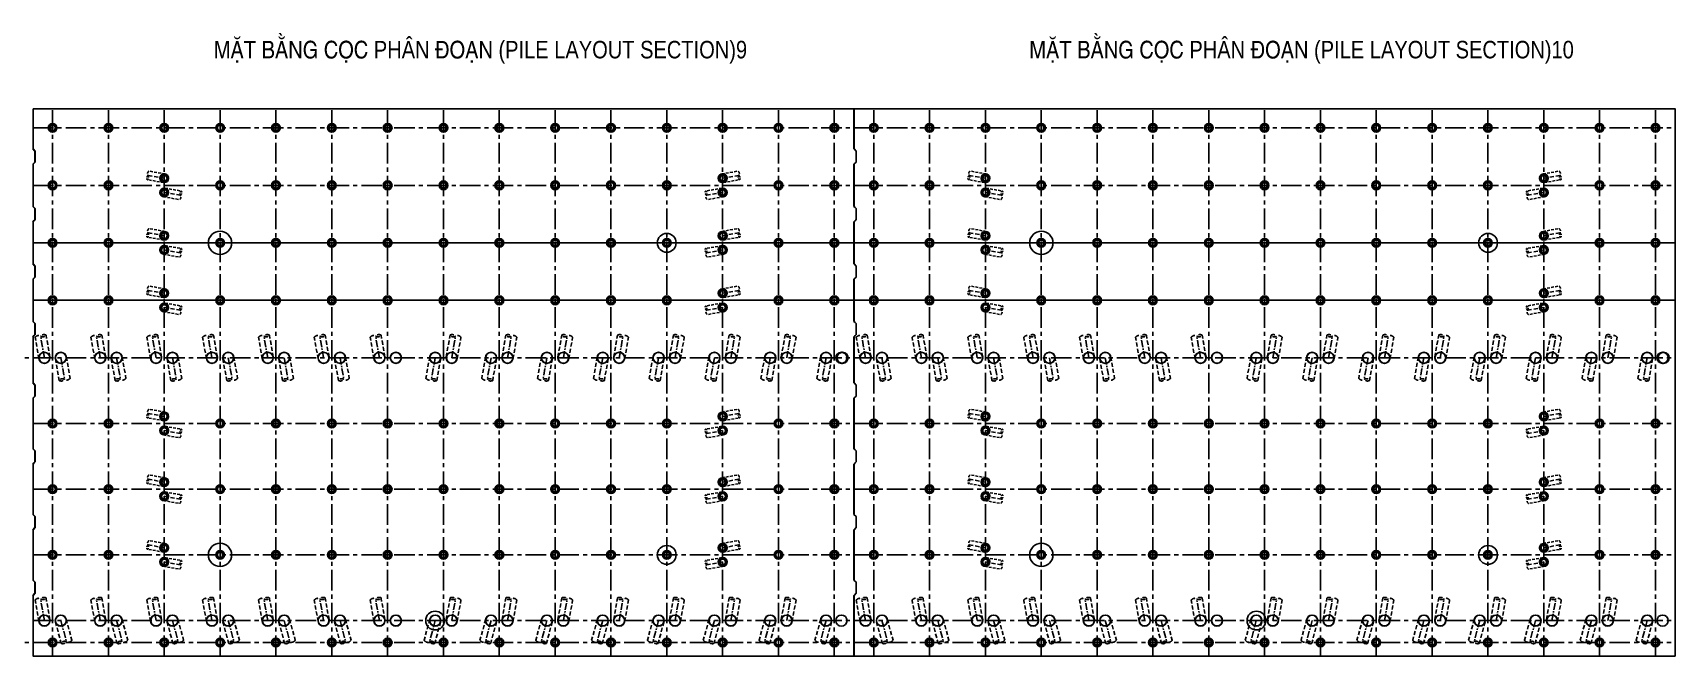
# Model space of a CAD drawing. Extents: x -687 to 941179, y -259 to 135874.
# Drawn here: x 838916 to 853917, y 130181 to 135874 of the extents above; entities that cross this region are included whole.
import ezdxf
from ezdxf.enums import TextEntityAlignment as Align

# ---------------------------------------------------------------- set-up
doc = ezdxf.new("R2010")
doc.units = 0
doc.header["$MEASUREMENT"] = 0
doc.linetypes.add('CENTER', pattern=[2, 1.25, -0.25, 0.25, -0.25])
doc.linetypes.add('HIDDEN', pattern=[0.375, 0.25, -0.125])
for name, color, linetype in [('Coc', 6, 'CONTINUOUS'), ('Hatch', 8, 'CONTINUOUS'), ('Khung', 1, 'CONTINUOUS'), ('Net vang', 2, 'CONTINUOUS'), ('Text', 4, 'CONTINUOUS'), ('Tim', 8, 'CENTER'), ('vien', 3, 'CONTINUOUS')]:
    doc.layers.add(name, color=color, linetype=linetype)
doc.styles.add('Hung', font='Vharialn.ttf')

# ---------------------------------------------------------------- blocks, each defined once
blk = doc.blocks.new('Coc ong D800')
at = {"layer": 'Hatch'}
h = blk.add_hatch(dxfattribs=at)
h.set_pattern_fill('ANSI31', color=256, scale=50, style=0)
h.set_pattern_definition([(45, (-821332.725, -122845.077), (-4.419417382, 4.419417382), [])])
h.paths.add_polyline_path([(-40, 0, 1), (40, 0, 1)])
h.paths.add_polyline_path([(25, 0, -1), (-25, 0, -1)], flags=16)
at = {"layer": 'Coc'}
blk.add_circle((0, 0), 40, dxfattribs=at)
at = {"layer": 'Net vang'}
blk.add_circle((0, 0), 25, dxfattribs=at)
blk = doc.blocks.new('Coc ong D800 xien')
at = {"layer": 'Coc', "color": 181, "linetype": 'HIDDEN', "ltscale": 100}
for p, q in [((-40, 0), (-40, -150)), ((40, 0), (40, -150))]:
    blk.add_line(p, q, dxfattribs=at)
blk.add_open_spline([(-40, -150), (-33, -154), (-20, -162), (1, -150), (17, -138), (51, -150), (18, -162), (6, -154), (0, -150)], degree=3, knots=[0, 0, 0, 0, 21.755068, 43.510137, 65.265205, 86.282944, 107.300682, 129.055751, 129.055751, 129.055751, 129.055751], dxfattribs=at)
at = {"layer": 'Tim', "linetype": 'HIDDEN', "ltscale": 150}
blk.add_line((0, 0), (0, -150), dxfattribs=at)
at = {"layer": 'Coc'}
blk.add_blockref('Coc ong D800', (0, 0), dxfattribs=at)
blk = doc.blocks.new('Coc thep D1000 xien')
at = {"layer": 'Coc', "color": 181, "linetype": 'HIDDEN', "ltscale": 150}
for p, q in [((-50, 9), (-85, -188)), ((50, -9), (15, -206))]:
    blk.add_line(p, q, dxfattribs=at)
at = {"layer": 'Coc'}
blk.add_circle((0, 0), 50.8, dxfattribs=at)
at = {"layer": 'Coc', "color": 7}
blk.add_circle((0, 0), 49.2, dxfattribs=at)
at = {"layer": 'Coc', "color": 181, "linetype": 'HIDDEN', "ltscale": 150}
blk.add_open_spline([(-85, -188), (-77, -195), (-62, -208), (-33, -197), (-10, -186), (29, -208), (-16, -216), (-28, -203), (-34, -197)], degree=3, knots=[0, 0, 0, 0, 27.628937, 55.257873, 82.88681, 109.579338, 136.271866, 163.900803, 163.900803, 163.900803, 163.900803], dxfattribs=at)
at = {"layer": 'Tim', "ltscale": 50}
blk.add_line((0, 0), (-35, -197), dxfattribs=at)

msp = doc.modelspace()

# ---------------------------------------------------------------- linework, layer by layer
at = {"layer": 'Coc'}
for centre in [(842232, 132905.7), (846302, 132905.7), (846312, 132905.7), (846312, 132905.7), (849732, 132905.7), (853802, 132905.7), (853812, 132905.7), (853812, 132905.7), (842232, 130505.7), (846302, 130505.7), (849732, 130505.7), (853802, 130505.7)]:
    msp.add_circle(centre, 50.8, dxfattribs=at)
at = {"layer": 'Coc', "color": 7}
for centre in [(842232, 132905.7), (849732, 132905.7), (842232, 130505.7), (849732, 130505.7)]:
    msp.add_circle(centre, 49.2, dxfattribs=at)
at = {"layer": 'Khung'}
for points in [[(838918, 135180.7), (846416, 135180.7), (846416, 134813.2), (846436, 134793.2), (846436, 134693.2), (846416, 134673.2), (846416, 134288.7), (846426, 134278.7), (846436, 134268.7), (846436, 134168.7), (846426, 134158.7), (846416, 134148.7), (846416, 133763.2), (846436, 133743.2), (846436, 133643.2), (846416, 133623.2), (846416, 133238.2), (846426, 133228.2), (846436, 133218.2), (846436, 133118.2), (846426, 133108.2), (846416, 133098.2), (846416, 132675.7), (846436, 132655.7), (846436, 132555.7), (846416, 132535.7), (846416, 132075.7), (846426, 132065.7), (846436, 132055.7), (846436, 131955.7), (846426, 131945.7), (846416, 131935.7), (846416, 131475.7), (846436, 131455.7), (846436, 131355.7), (846416, 131335.7), (846416, 131275.7), (846416, 131275.7), (846416, 131275.7), (846416, 131175.7), (846416, 131135.7), (846416, 131135.7), (846416, 130875.7), (846436, 130855.7), (846436, 130755.7), (846416, 130735.7), (846416, 130180.7), (838918, 130180.7), (838918, 130735.7), (838938, 130755.7), (838938, 130855.7), (838918, 130875.7), (838918, 131135.7), (838918, 131135.7), (838918, 131135.7), (838918, 131275.7), (838918, 131275.7), (838918, 131275.7), (838918, 131335.7), (838938, 131355.7), (838938, 131455.7), (838918, 131475.7), (838918, 131935.7), (838928, 131945.7), (838938, 131955.7), (838938, 132055.7), (838928, 132065.7), (838918, 132075.7), (838918, 132535.7), (838938, 132555.7), (838938, 132655.7), (838918, 132675.7), (838918, 133098.2), (838928, 133108.2), (838938, 133118.2), (838938, 133218.2), (838928, 133228.2), (838918, 133238.2), (838918, 133623.2), (838938, 133643.2), (838938, 133743.2), (838918, 133763.2), (838918, 134148.2), (838928, 134158.2), (838938, 134168.2), (838938, 134268.2), (838928, 134278.2), (838918, 134288.2), (838918, 134673.2), (838938, 134693.2), (838938, 134793.2), (838918, 134813.2), (838918, 135180.7)], [(846418, 135180.7), (853917, 135180.7), (853917, 134813.2), (853917, 134793.2), (853917, 134693.2), (853917, 134673.2), (853917, 134275.7), (853917, 134265.7), (853917, 134255.7), (853917, 134155.7), (853917, 134145.7), (853917, 134135.7), (853917, 133763.2), (853917, 133743.2), (853917, 133643.2), (853917, 133623.2), (853917, 133238.2), (853917, 133228.2), (853917, 133218.2), (853917, 133118.2), (853917, 133108.2), (853917, 133098.2), (853917, 132675.7), (853917, 132655.7), (853917, 132555.7), (853917, 132535.7), (853917, 132075.7), (853917, 132065.7), (853917, 132055.7), (853917, 131955.7), (853917, 131945.7), (853917, 131935.7), (853917, 131475.7), (853917, 131455.7), (853917, 131355.7), (853917, 131335.7), (853917, 131275.7), (853917, 131275.7), (853917, 131275.7), (853917, 131175.7), (853917, 131135.7), (853917, 131135.7), (853917, 130875.7), (853917, 130855.7), (853917, 130755.7), (853917, 130735.7), (853917, 130180.7), (846418, 130180.7), (846418, 130735.7), (846438, 130755.7), (846438, 130855.7), (846418, 130875.7), (846418, 131135.7), (846418, 131135.7), (846418, 131135.7), (846418, 131275.7), (846418, 131275.7), (846418, 131275.7), (846418, 131335.7), (846438, 131355.7), (846438, 131455.7), (846418, 131475.7), (846418, 131935.7), (846428, 131945.7), (846438, 131955.7), (846438, 132055.7), (846428, 132065.7), (846418, 132075.7), (846418, 132535.7), (846438, 132555.7), (846438, 132655.7), (846418, 132675.7), (846418, 133098.2), (846428, 133108.2), (846438, 133118.2), (846438, 133218.2), (846428, 133228.2), (846418, 133238.2), (846418, 133623.2), (846438, 133643.2), (846438, 133743.2), (846418, 133763.2), (846418, 134148.2), (846428, 134158.2), (846438, 134168.2), (846438, 134268.2), (846428, 134278.2), (846418, 134288.2), (846418, 134673.2), (846438, 134693.2), (846438, 134793.2), (846418, 134813.2), (846418, 135180.7)]]:
    msp.add_lwpolyline(points, close=True, dxfattribs=at)
for points in [[(838916, 134813.2), (838936, 134793.2), (838936, 134693.2), (838916, 134673.2)], [(838916, 134288.7), (838926, 134278.7), (838936, 134268.7), (838936, 134168.7), (838926, 134158.7), (838916, 134148.7)], [(838916, 133763.2), (838936, 133743.2), (838936, 133643.2), (838916, 133623.2)], [(838916, 133238.2), (838926, 133228.2), (838936, 133218.2), (838936, 133118.2), (838926, 133108.2), (838916, 133098.2)], [(838916, 132675.7), (838936, 132655.7), (838936, 132555.7), (838916, 132535.7)], [(838916, 132075.7), (838926, 132065.7), (838936, 132055.7), (838936, 131955.7), (838926, 131945.7), (838916, 131935.7)], [(838916, 131475.7), (838936, 131455.7), (838936, 131355.7), (838916, 131335.7)], [(838916, 130875.7), (838936, 130855.7), (838936, 130755.7), (838916, 130735.7)]]:
    msp.add_lwpolyline(points, dxfattribs=at)
at = {"layer": 'Tim', "ltscale": 150}
for p, q in [((839097, 130180.7), (839097, 135180.7)), ((839607, 130180.7), (839607, 135180.7)), ((840117, 130180.7), (840117, 135180.7)), ((840627, 130180.7), (840627, 135180.7)), ((841137, 130180.7), (841137, 135180.7)), ((841647, 130180.7), (841647, 135180.7)), ((842157, 130180.7), (842157, 135180.7)), ((842667, 130180.7), (842667, 135180.7)), ((843177, 130180.7), (843177, 135180.7)), ((843687, 130180.7), (843687, 135180.7)), ((844197, 130180.7), (844197, 135180.7)), ((844707, 130180.7), (844707, 135180.7)), ((845217, 130180.7), (845217, 135180.7)), ((845727, 130180.7), (845727, 135180.7)), ((846237, 130180.7), (846237, 135180.7)), ((846597, 130180.7), (846597, 135180.7)), ((847107, 130180.7), (847107, 135180.7)), ((847617, 130180.7), (847617, 135180.7)), ((848127, 130180.7), (848127, 135180.7)), ((848637, 130180.7), (848637, 135180.7)), ((849147, 130180.7), (849147, 135180.7)), ((849657, 130180.7), (849657, 135180.7)), ((850167, 130180.7), (850167, 135180.7)), ((850677, 130180.7), (850677, 135180.7)), ((851187, 130180.7), (851187, 135180.7)), ((851697, 130180.7), (851697, 135180.7)), ((852207, 130180.7), (852207, 135180.7)), ((852717, 130180.7), (852717, 135180.7)), ((853227, 130180.7), (853227, 135180.7)), ((853737, 130180.7), (853737, 135180.7)), ((838917, 135005.7), (846416, 135005.7)), ((846417, 135005.7), (853916, 135005.7)), ((838917, 134480.7), (846416, 134480.7)), ((846417, 134480.7), (853916, 134480.7)), ((846416, 133955.7), (838917, 133955.7)), ((838917, 133955.7), (846416, 133955.7)), ((853916, 133955.7), (846417, 133955.7)), ((846417, 133955.7), (853916, 133955.7)), ((846416, 133430.7), (838917, 133430.7)), ((838917, 133430.7), (846416, 133430.7)), ((853916, 133430.7), (846417, 133430.7)), ((846417, 133430.7), (853916, 133430.7)), ((831417, 132905.7), (838917, 132905.7)), ((831417, 132905.7), (838917, 132905.7)), ((838917, 132905.7), (846416, 132905.7)), ((838917, 132905.7), (846417, 132905.7)), ((838917, 132905.7), (846416, 132905.7)), ((838917, 132905.7), (846417, 132905.7)), ((846417, 132905.7), (853916, 132905.7)), ((846417, 132905.7), (853917, 132905.7)), ((846417, 132905.7), (853916, 132905.7)), ((846417, 132905.7), (853917, 132905.7)), ((838917, 132305.7), (846416, 132305.7)), ((846417, 132305.7), (853916, 132305.7)), ((838917, 131705.7), (846416, 131705.7)), ((846417, 131705.7), (853916, 131705.7)), ((838917, 131105.7), (846416, 131105.7)), ((846417, 131105.7), (853916, 131105.7)), ((838917, 130505.7), (846416, 130505.7)), ((846417, 130505.7), (853916, 130505.7)), ((831417, 130305.7), (838917, 130305.7)), ((838917, 130305.7), (846417, 130305.7)), ((846417, 130305.7), (853917, 130305.7))]:
    msp.add_line(p, q, dxfattribs=at)
at = {"layer": 'vien'}
for centre, radius in [((840626, 133955.7), 106.2), ((844706, 133955.7), 85.9), ((848128, 133955.7), 106.2), ((852208, 133955.7), 85.9), ((840626, 131105.7), 106.2), ((844706, 131105.7), 85.9), ((848128, 131105.7), 106.2), ((852208, 131105.7), 85.9), ((842590.5, 130505.7), 85.9), ((850092.5, 130505.7), 85.9)]:
    msp.add_circle(centre, radius, dxfattribs=at)

# ---------------------------------------------------------------- block references
at = {"layer": 'Coc'}
for name, p in [('Coc ong D800', (839097, 135005.7)), ('Coc ong D800', (839607, 135005.7)), ('Coc ong D800', (840117, 135005.7)), ('Coc ong D800', (840627, 135005.7)), ('Coc ong D800', (841137, 135005.7)), ('Coc ong D800', (841647, 135005.7)), ('Coc ong D800', (842157, 135005.7)), ('Coc ong D800', (842667, 135005.7)), ('Coc ong D800', (843177, 135005.7)), ('Coc ong D800', (843687, 135005.7)), ('Coc ong D800', (844197, 135005.7)), ('Coc ong D800', (844707, 135005.7)), ('Coc ong D800', (845217, 135005.7)), ('Coc ong D800', (845727, 135005.7)), ('Coc ong D800', (846237, 135005.7)), ('Coc ong D800', (846597, 135005.7)), ('Coc ong D800', (847107, 135005.7)), ('Coc ong D800', (847617, 135005.7)), ('Coc ong D800', (848127, 135005.7)), ('Coc ong D800', (848637, 135005.7)), ('Coc ong D800', (849147, 135005.7)), ('Coc ong D800', (849657, 135005.7)), ('Coc ong D800', (850167, 135005.7)), ('Coc ong D800', (850677, 135005.7)), ('Coc ong D800', (851187, 135005.7)), ('Coc ong D800', (851697, 135005.7)), ('Coc ong D800', (852207, 135005.7)), ('Coc ong D800', (852717, 135005.7)), ('Coc ong D800', (853227, 135005.7)), ('Coc ong D800', (853737, 135005.7)), ('Coc ong D800', (839097, 134480.7)), ('Coc ong D800', (839607, 134480.7)), ('Coc ong D800', (840627, 134480.7)), ('Coc ong D800', (841137, 134480.7)), ('Coc ong D800', (841647, 134480.7)), ('Coc ong D800', (842157, 134480.7)), ('Coc ong D800', (842667, 134480.7)), ('Coc ong D800', (843177, 134480.7)), ('Coc ong D800', (843687, 134480.7)), ('Coc ong D800', (844197, 134480.7)), ('Coc ong D800', (844707, 134480.7)), ('Coc ong D800', (845727, 134480.7)), ('Coc ong D800', (846237, 134480.7)), ('Coc ong D800', (846597, 134480.7)), ('Coc ong D800', (847107, 134480.7)), ('Coc ong D800', (848127, 134480.7)), ('Coc ong D800', (848637, 134480.7)), ('Coc ong D800', (849147, 134480.7)), ('Coc ong D800', (849657, 134480.7)), ('Coc ong D800', (850167, 134480.7)), ('Coc ong D800', (850677, 134480.7)), ('Coc ong D800', (851187, 134480.7)), ('Coc ong D800', (851697, 134480.7)), ('Coc ong D800', (852207, 134480.7)), ('Coc ong D800', (853227, 134480.7)), ('Coc ong D800', (853737, 134480.7)), ('Coc ong D800', (839097, 133955.7)), ('Coc ong D800', (839607, 133955.7)), ('Coc ong D800', (840627, 133955.7)), ('Coc ong D800', (841137, 133955.7)), ('Coc ong D800', (841647, 133955.7)), ('Coc ong D800', (842157, 133955.7)), ('Coc ong D800', (842667, 133955.7)), ('Coc ong D800', (843177, 133955.7)), ('Coc ong D800', (843687, 133955.7)), ('Coc ong D800', (844197, 133955.7)), ('Coc ong D800', (844707, 133955.7)), ('Coc ong D800', (845727, 133955.7)), ('Coc ong D800', (846237, 133955.7)), ('Coc ong D800', (846597, 133955.7)), ('Coc ong D800', (847107, 133955.7)), ('Coc ong D800', (848127, 133955.7)), ('Coc ong D800', (848637, 133955.7)), ('Coc ong D800', (849147, 133955.7)), ('Coc ong D800', (849657, 133955.7)), ('Coc ong D800', (850167, 133955.7)), ('Coc ong D800', (850677, 133955.7)), ('Coc ong D800', (851187, 133955.7)), ('Coc ong D800', (851697, 133955.7)), ('Coc ong D800', (852207, 133955.7)), ('Coc ong D800', (853227, 133955.7)), ('Coc ong D800', (853737, 133955.7)), ('Coc ong D800', (839097, 133430.7)), ('Coc ong D800', (839607, 133430.7)), ('Coc ong D800', (840627, 133430.7)), ('Coc ong D800', (841137, 133430.7)), ('Coc ong D800', (841647, 133430.7)), ('Coc ong D800', (842157, 133430.7)), ('Coc ong D800', (842667, 133430.7)), ('Coc ong D800', (843177, 133430.7)), ('Coc ong D800', (843687, 133430.7)), ('Coc ong D800', (844197, 133430.7)), ('Coc ong D800', (844707, 133430.7)), ('Coc ong D800', (845727, 133430.7)), ('Coc ong D800', (846237, 133430.7)), ('Coc ong D800', (846597, 133430.7)), ('Coc ong D800', (847107, 133430.7)), ('Coc ong D800', (848127, 133430.7)), ('Coc ong D800', (848637, 133430.7)), ('Coc ong D800', (849147, 133430.7)), ('Coc ong D800', (849657, 133430.7)), ('Coc ong D800', (850167, 133430.7)), ('Coc ong D800', (850677, 133430.7)), ('Coc ong D800', (851187, 133430.7)), ('Coc ong D800', (851697, 133430.7)), ('Coc ong D800', (852207, 133430.7)), ('Coc ong D800', (853227, 133430.7)), ('Coc ong D800', (853737, 133430.7)), ('Coc thep D1000 xien', (842591.5, 132905.7)), ('Coc thep D1000 xien', (843101.5, 132905.7)), ('Coc thep D1000 xien', (843611.5, 132905.7)), ('Coc thep D1000 xien', (844121.5, 132905.7)), ('Coc thep D1000 xien', (844631.5, 132905.7)), ('Coc thep D1000 xien', (845141.5, 132905.7)), ('Coc thep D1000 xien', (845651.5, 132905.7)), ('Coc thep D1000 xien', (846161.5, 132905.7)), ('Coc thep D1000 xien', (850091.5, 132905.7)), ('Coc thep D1000 xien', (850601.5, 132905.7)), ('Coc thep D1000 xien', (851111.5, 132905.7)), ('Coc thep D1000 xien', (851621.5, 132905.7)), ('Coc thep D1000 xien', (852131.5, 132905.7)), ('Coc thep D1000 xien', (852641.5, 132905.7)), ('Coc thep D1000 xien', (853151.5, 132905.7)), ('Coc thep D1000 xien', (853661.5, 132905.7)), ('Coc ong D800', (839097, 132305.7)), ('Coc ong D800', (839607, 132305.7)), ('Coc ong D800', (840627, 132305.7)), ('Coc ong D800', (841137, 132305.7)), ('Coc ong D800', (841647, 132305.7)), ('Coc ong D800', (842157, 132305.7)), ('Coc ong D800', (842667, 132305.7)), ('Coc ong D800', (843177, 132305.7)), ('Coc ong D800', (843687, 132305.7)), ('Coc ong D800', (844197, 132305.7)), ('Coc ong D800', (844707, 132305.7)), ('Coc ong D800', (845727, 132305.7)), ('Coc ong D800', (846237, 132305.7)), ('Coc ong D800', (846597, 132305.7)), ('Coc ong D800', (847107, 132305.7)), ('Coc ong D800', (848127, 132305.7)), ('Coc ong D800', (848637, 132305.7)), ('Coc ong D800', (849147, 132305.7)), ('Coc ong D800', (849657, 132305.7)), ('Coc ong D800', (850167, 132305.7)), ('Coc ong D800', (850677, 132305.7)), ('Coc ong D800', (851187, 132305.7)), ('Coc ong D800', (851697, 132305.7)), ('Coc ong D800', (852207, 132305.7)), ('Coc ong D800', (853227, 132305.7)), ('Coc ong D800', (853737, 132305.7)), ('Coc ong D800', (839097, 131705.7)), ('Coc ong D800', (839607, 131705.7)), ('Coc ong D800', (840627, 131705.7)), ('Coc ong D800', (841137, 131705.7)), ('Coc ong D800', (841647, 131705.7)), ('Coc ong D800', (842157, 131705.7)), ('Coc ong D800', (842667, 131705.7)), ('Coc ong D800', (843177, 131705.7)), ('Coc ong D800', (843687, 131705.7)), ('Coc ong D800', (844197, 131705.7)), ('Coc ong D800', (844707, 131705.7)), ('Coc ong D800', (845727, 131705.7)), ('Coc ong D800', (846237, 131705.7)), ('Coc ong D800', (846597, 131705.7)), ('Coc ong D800', (847107, 131705.7)), ('Coc ong D800', (848127, 131705.7)), ('Coc ong D800', (848637, 131705.7)), ('Coc ong D800', (849147, 131705.7)), ('Coc ong D800', (849657, 131705.7)), ('Coc ong D800', (850167, 131705.7)), ('Coc ong D800', (850677, 131705.7)), ('Coc ong D800', (851187, 131705.7)), ('Coc ong D800', (851697, 131705.7)), ('Coc ong D800', (852207, 131705.7)), ('Coc ong D800', (853227, 131705.7)), ('Coc ong D800', (853737, 131705.7)), ('Coc ong D800', (839097, 131105.7)), ('Coc ong D800', (839607, 131105.7)), ('Coc ong D800', (840627, 131105.7)), ('Coc ong D800', (841137, 131105.7)), ('Coc ong D800', (841647, 131105.7)), ('Coc ong D800', (842157, 131105.7)), ('Coc ong D800', (842667, 131105.7)), ('Coc ong D800', (843177, 131105.7)), ('Coc ong D800', (843687, 131105.7)), ('Coc ong D800', (844197, 131105.7)), ('Coc ong D800', (844707, 131105.7)), ('Coc ong D800', (845727, 131105.7)), ('Coc ong D800', (846237, 131105.7)), ('Coc ong D800', (846597, 131105.7)), ('Coc ong D800', (847107, 131105.7)), ('Coc ong D800', (848127, 131105.7)), ('Coc ong D800', (848637, 131105.7)), ('Coc ong D800', (849147, 131105.7)), ('Coc ong D800', (849657, 131105.7)), ('Coc ong D800', (850167, 131105.7)), ('Coc ong D800', (850677, 131105.7)), ('Coc ong D800', (851187, 131105.7)), ('Coc ong D800', (851697, 131105.7)), ('Coc ong D800', (852207, 131105.7)), ('Coc ong D800', (853227, 131105.7)), ('Coc ong D800', (853737, 131105.7)), ('Coc ong D800', (839097, 130305.7)), ('Coc ong D800', (839607, 130305.7)), ('Coc ong D800', (840117, 130305.7)), ('Coc ong D800', (840627, 130305.7)), ('Coc ong D800', (841137, 130305.7)), ('Coc ong D800', (841647, 130305.7)), ('Coc ong D800', (842157, 130305.7)), ('Coc ong D800', (842667, 130305.7)), ('Coc ong D800', (843177, 130305.7)), ('Coc ong D800', (843687, 130305.7)), ('Coc ong D800', (844197, 130305.7)), ('Coc ong D800', (844707, 130305.7)), ('Coc ong D800', (845217, 130305.7)), ('Coc ong D800', (845727, 130305.7)), ('Coc ong D800', (846237, 130305.7)), ('Coc ong D800', (846597, 130305.7)), ('Coc ong D800', (847107, 130305.7)), ('Coc ong D800', (847617, 130305.7)), ('Coc ong D800', (848127, 130305.7)), ('Coc ong D800', (848637, 130305.7)), ('Coc ong D800', (849147, 130305.7)), ('Coc ong D800', (849657, 130305.7)), ('Coc ong D800', (850167, 130305.7)), ('Coc ong D800', (850677, 130305.7)), ('Coc ong D800', (851187, 130305.7)), ('Coc ong D800', (851697, 130305.7)), ('Coc ong D800', (852207, 130305.7)), ('Coc ong D800', (852717, 130305.7)), ('Coc ong D800', (853227, 130305.7)), ('Coc ong D800', (853737, 130305.7))]:
    msp.add_blockref(name, p, dxfattribs=at)
for name, p, rotation in [('Coc ong D800 xien', (840117, 134545.7), 260.0000000011952), ('Coc ong D800 xien', (847617, 134545.7), 260.0000000011952), ('Coc ong D800 xien', (840117, 134415.7), 80.00000000119525), ('Coc ong D800 xien', (847617, 134415.7), 80.00000000119525), ('Coc ong D800 xien', (840117, 134020.7), 260.0000000011952), ('Coc ong D800 xien', (847617, 134020.7), 260.0000000011952), ('Coc ong D800 xien', (840117, 133890.7), 80.00000000119525), ('Coc ong D800 xien', (847617, 133890.7), 80.00000000119525), ('Coc ong D800 xien', (840117, 133495.7), 260.0000000011952), ('Coc ong D800 xien', (847617, 133495.7), 260.0000000011952), ('Coc ong D800 xien', (840117, 133365.7), 80.00000000119525), ('Coc ong D800 xien', (847617, 133365.7), 80.00000000119525), ('Coc thep D1000 xien', (842742, 132905.7), 180), ('Coc thep D1000 xien', (843252, 132905.7), 180), ('Coc thep D1000 xien', (843762, 132905.7), 180), ('Coc thep D1000 xien', (844272, 132905.7), 180), ('Coc thep D1000 xien', (844782, 132905.7), 180), ('Coc thep D1000 xien', (845292, 132905.7), 180), ('Coc thep D1000 xien', (845802, 132905.7), 180), ('Coc thep D1000 xien', (850242, 132905.7), 180), ('Coc thep D1000 xien', (850752, 132905.7), 180), ('Coc thep D1000 xien', (851262, 132905.7), 180), ('Coc thep D1000 xien', (851772, 132905.7), 180), ('Coc thep D1000 xien', (852282, 132905.7), 180), ('Coc thep D1000 xien', (852792, 132905.7), 180), ('Coc thep D1000 xien', (853302, 132905.7), 180), ('Coc ong D800 xien', (840117, 132370.7), 260.0000000011952), ('Coc ong D800 xien', (847617, 132370.7), 260.0000000011952), ('Coc ong D800 xien', (840117, 132240.7), 80.00000000119525), ('Coc ong D800 xien', (847617, 132240.7), 80.00000000119525), ('Coc ong D800 xien', (840117, 131770.7), 260.0000000011952), ('Coc ong D800 xien', (847617, 131770.7), 260.0000000011952), ('Coc ong D800 xien', (840117, 131640.7), 80.00000000119525), ('Coc ong D800 xien', (847617, 131640.7), 80.00000000119525), ('Coc ong D800 xien', (840117, 131170.7), 260.0000000011952), ('Coc ong D800 xien', (847617, 131170.7), 260.0000000011952), ('Coc ong D800 xien', (840117, 131040.7), 80.00000000119525), ('Coc ong D800 xien', (847617, 131040.7), 80.00000000119525), ('Coc thep D1000 xien', (842742, 130505.7), 180), ('Coc thep D1000 xien', (843252, 130505.7), 180), ('Coc thep D1000 xien', (843762, 130505.7), 180), ('Coc thep D1000 xien', (844272, 130505.7), 180), ('Coc thep D1000 xien', (844782, 130505.7), 180), ('Coc thep D1000 xien', (845292, 130505.7), 180), ('Coc thep D1000 xien', (845802, 130505.7), 180), ('Coc thep D1000 xien', (850242, 130505.7), 180), ('Coc thep D1000 xien', (850752, 130505.7), 180), ('Coc thep D1000 xien', (851262, 130505.7), 180), ('Coc thep D1000 xien', (851772, 130505.7), 180), ('Coc thep D1000 xien', (852282, 130505.7), 180), ('Coc thep D1000 xien', (852792, 130505.7), 180), ('Coc thep D1000 xien', (853302, 130505.7), 180), ('Coc thep D1000 xien', (842591.5, 130505.7), 355.000000000131), ('Coc thep D1000 xien', (843101.5, 130505.7), 355.000000000131), ('Coc thep D1000 xien', (843611.5, 130505.7), 355.000000000131), ('Coc thep D1000 xien', (844121.5, 130505.7), 355.000000000131), ('Coc thep D1000 xien', (844631.5, 130505.7), 355.000000000131), ('Coc thep D1000 xien', (845141.5, 130505.7), 355.000000000131), ('Coc thep D1000 xien', (845651.5, 130505.7), 355.000000000131), ('Coc thep D1000 xien', (846161.5, 130505.7), 355.000000000131), ('Coc thep D1000 xien', (850091.5, 130505.7), 355.000000000131), ('Coc thep D1000 xien', (850601.5, 130505.7), 355.000000000131), ('Coc thep D1000 xien', (851111.5, 130505.7), 355.000000000131), ('Coc thep D1000 xien', (851621.5, 130505.7), 355.000000000131), ('Coc thep D1000 xien', (852131.5, 130505.7), 355.000000000131), ('Coc thep D1000 xien', (852641.5, 130505.7), 355.000000000131), ('Coc thep D1000 xien', (853151.5, 130505.7), 355.000000000131), ('Coc thep D1000 xien', (853661.5, 130505.7), 355.000000000131)]:
    msp.add_blockref(name, p, dxfattribs=dict(at, rotation=rotation))
at = {"layer": 'Coc', "xscale": -1}
for name, p, rotation in [('Coc ong D800 xien', (845217, 134545.7), 99.99999999880468), ('Coc ong D800 xien', (852717, 134545.7), 99.99999999880468), ('Coc ong D800 xien', (845217, 134415.7), 279.9999999988047), ('Coc ong D800 xien', (852717, 134415.7), 279.9999999988047), ('Coc ong D800 xien', (845217, 134020.7), 99.99999999880468), ('Coc ong D800 xien', (852717, 134020.7), 99.99999999880468), ('Coc ong D800 xien', (845217, 133890.7), 279.9999999988047), ('Coc ong D800 xien', (852717, 133890.7), 279.9999999988047), ('Coc ong D800 xien', (845217, 133495.7), 99.99999999880468), ('Coc ong D800 xien', (852717, 133495.7), 99.99999999880468), ('Coc ong D800 xien', (845217, 133365.7), 279.9999999988047), ('Coc ong D800 xien', (852717, 133365.7), 279.9999999988047), ('Coc thep D1000 xien', (839022, 132905.7), 180), ('Coc thep D1000 xien', (839532, 132905.7), 180), ('Coc thep D1000 xien', (840042, 132905.7), 180), ('Coc thep D1000 xien', (840552, 132905.7), 180), ('Coc thep D1000 xien', (841062, 132905.7), 180), ('Coc thep D1000 xien', (841572, 132905.7), 180), ('Coc thep D1000 xien', (842082, 132905.7), 180), ('Coc thep D1000 xien', (846522, 132905.7), 180), ('Coc thep D1000 xien', (847032, 132905.7), 180), ('Coc thep D1000 xien', (847542, 132905.7), 180), ('Coc thep D1000 xien', (848052, 132905.7), 180), ('Coc thep D1000 xien', (848562, 132905.7), 180), ('Coc thep D1000 xien', (849072, 132905.7), 180), ('Coc thep D1000 xien', (849582, 132905.7), 180), ('Coc ong D800 xien', (845217, 132370.7), 99.99999999880468), ('Coc ong D800 xien', (852717, 132370.7), 99.99999999880468), ('Coc ong D800 xien', (845217, 132240.7), 279.9999999988047), ('Coc ong D800 xien', (852717, 132240.7), 279.9999999988047), ('Coc ong D800 xien', (845217, 131770.7), 99.99999999880468), ('Coc ong D800 xien', (852717, 131770.7), 99.99999999880468), ('Coc ong D800 xien', (845217, 131640.7), 279.9999999988047), ('Coc ong D800 xien', (852717, 131640.7), 279.9999999988047), ('Coc ong D800 xien', (845217, 131170.7), 99.99999999880468), ('Coc ong D800 xien', (852717, 131170.7), 99.99999999880468), ('Coc ong D800 xien', (845217, 131040.7), 279.9999999988047), ('Coc ong D800 xien', (852717, 131040.7), 279.9999999988047), ('Coc thep D1000 xien', (839022, 130505.7), 180), ('Coc thep D1000 xien', (839532, 130505.7), 180), ('Coc thep D1000 xien', (840042, 130505.7), 180), ('Coc thep D1000 xien', (840552, 130505.7), 180), ('Coc thep D1000 xien', (841062, 130505.7), 180), ('Coc thep D1000 xien', (841572, 130505.7), 180), ('Coc thep D1000 xien', (842082, 130505.7), 180), ('Coc thep D1000 xien', (846522, 130505.7), 180), ('Coc thep D1000 xien', (847032, 130505.7), 180), ('Coc thep D1000 xien', (847542, 130505.7), 180), ('Coc thep D1000 xien', (848052, 130505.7), 180), ('Coc thep D1000 xien', (848562, 130505.7), 180), ('Coc thep D1000 xien', (849072, 130505.7), 180), ('Coc thep D1000 xien', (849582, 130505.7), 180), ('Coc thep D1000 xien', (839172, 130505.7), 4.999999999869046), ('Coc thep D1000 xien', (839682, 130505.7), 4.999999999869046), ('Coc thep D1000 xien', (840192, 130505.7), 4.999999999869046), ('Coc thep D1000 xien', (840702, 130505.7), 4.999999999869046), ('Coc thep D1000 xien', (841212, 130505.7), 4.999999999869046), ('Coc thep D1000 xien', (841722, 130505.7), 4.999999999869046), ('Coc thep D1000 xien', (846672, 130505.7), 4.999999999869046), ('Coc thep D1000 xien', (847182, 130505.7), 4.999999999869046), ('Coc thep D1000 xien', (847692, 130505.7), 4.999999999869046), ('Coc thep D1000 xien', (848202, 130505.7), 4.999999999869046), ('Coc thep D1000 xien', (848712, 130505.7), 4.999999999869046), ('Coc thep D1000 xien', (849222, 130505.7), 4.999999999869046)]:
    msp.add_blockref(name, p, dxfattribs=dict(at, rotation=rotation))
for p in [(839172, 132905.7), (839682, 132905.7), (840192, 132905.7), (840702, 132905.7), (841212, 132905.7), (841722, 132905.7), (846672, 132905.7), (847182, 132905.7), (847692, 132905.7), (848202, 132905.7), (848712, 132905.7), (849222, 132905.7)]:
    msp.add_blockref('Coc thep D1000 xien', p, dxfattribs=at)

# ---------------------------------------------------------------- texts
at = {"layer": 'Text', "style": 'Hung'}
for s, p in [('MÆt b»ng cäc ph©n ®o¹n (Pile layout section)9', (843004.9, 135640.4)), ('MÆt b»ng cäc ph©n ®o¹n (Pile layout section)10', (850504.9, 135640.4))]:
    msp.add_text(s, height=160, dxfattribs=at).set_placement(p, align=Align.CENTER)

doc.saveas('drawing.dxf')
